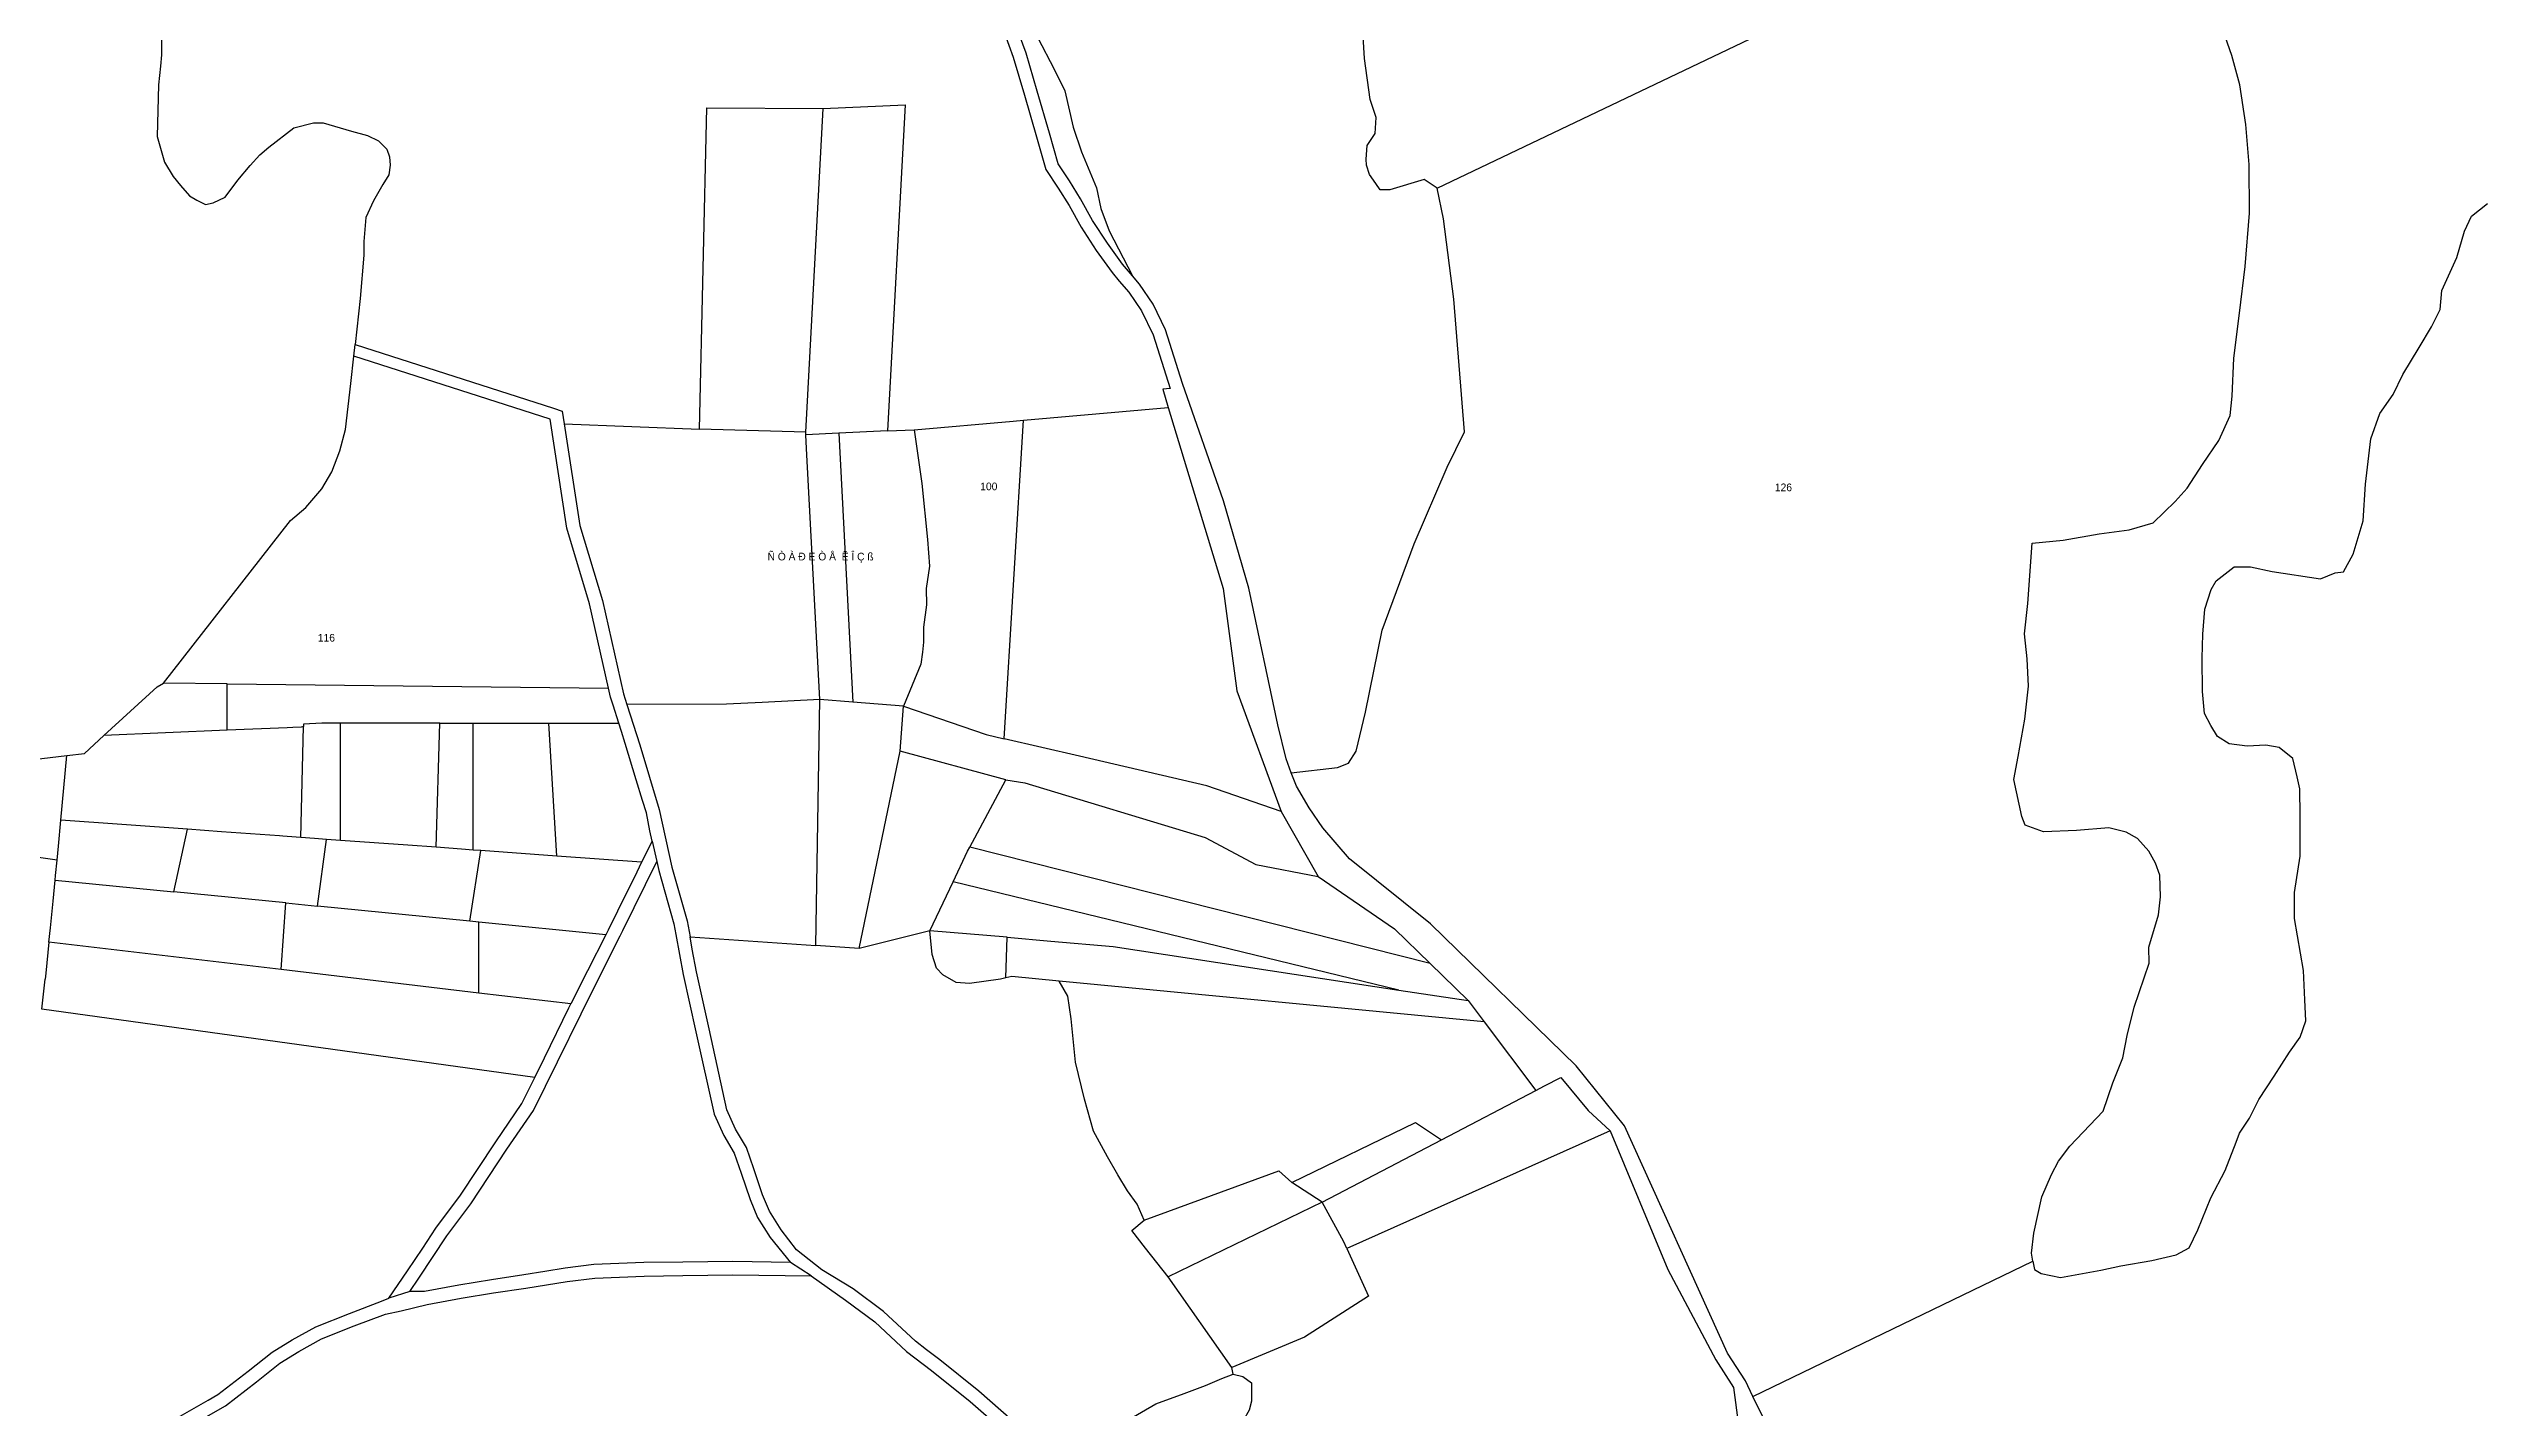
# Model space of a CAD drawing. Header units: metres. Extents: x 1082 to 7276, y 13258 to 20635.
# Drawn here: x 5395 to 6030, y 18312 to 18666 of the extents above; entities that cross this region are included whole.
import ezdxf

# ---------------------------------------------------------------- set-up
doc = ezdxf.new("R2010")
doc.units = ezdxf.units.M

msp = doc.modelspace()

# ---------------------------------------------------------------- linework, layer by layer
at = {"layer": '146'}
for points in [[(5677.51, 18606.471), (5674.95, 18609.461), (5671, 18614.99), (5667.15, 18620.92), (5664.01, 18626.539), (5661.09, 18631.221), (5658.2, 18635.65), (5655.88, 18643.66), (5652.71, 18654.56), (5649.79, 18664.5), (5646.4, 18673.859), (5643.97, 18683.471), (5640.74, 18690.029), (5636.06, 18699.33), (5630.05, 18710.051), (5622.17, 18729.039), (5609.28, 18766.19), (5608.21, 18774.34), (5606.01, 18777.57), (5602.48, 18790.221), (5599.87, 18799.31), (5598.46, 18804.199), (5594.95, 18820.15)], [(5604.36, 18770.609), (5605.92, 18765.211), (5618.89, 18727.82), (5626.9, 18708.51), (5632.97, 18697.69), (5637.6, 18688.471), (5640.67, 18682.26), (5643.05, 18672.84), (5646.47, 18663.41), (5649.36, 18653.58), (5652.51, 18642.68), (5654.99, 18634.17), (5658.14, 18629.34), (5661, 18624.76), (5664.15, 18619.109), (5668.1, 18613.019), (5672.19, 18607.289), (5674.09, 18605.08), (5676.58, 18602.18), (5679.84, 18597.369), (5682.88, 18591.08), (5687.33, 18577.08), (5685.39, 18576.881), (5686.83, 18572.109)], [(5756.92, 18629.279), (5874.28, 18685.4), (5900.4, 18698.029), (5944.54, 18719.4)], [(5912.07, 18349.69), (5911.69, 18351.779), (5912.3, 18356.92), (5914.41, 18366.44), (5916.9, 18372.211), (5918.77, 18375.721), (5921.64, 18379.6), (5925.13, 18383.24), (5930.38, 18388.76), (5932.87, 18396.16), (5935.48, 18402.67), (5936.59, 18408.44), (5938.45, 18415.83), (5942.3, 18427.359), (5942.29, 18431.49), (5944.77, 18439.891), (5945.26, 18444.65), (5945.12, 18450.289), (5943.99, 18453.42), (5942.22, 18456.551), (5939.34, 18459.801), (5936.33, 18461.42), (5931.81, 18462.551), (5923.43, 18461.91), (5914.79, 18461.519), (5910.02, 18463.269), (5909.14, 18465.519), (5907.11, 18475.16), (5908.22, 18481.18), (5909.95, 18490.949), (5910.93, 18499.471), (5910.53, 18506.609), (5909.89, 18513.119), (5910.75, 18521.019), (5911.83, 18536.801), (5919.97, 18537.56), (5929.36, 18539.211), (5937.12, 18540.221), (5943.38, 18542.109), (5949.12, 18547.619), (5952.25, 18551.141), (5956.24, 18557.279), (5960.48, 18563.551), (5963.47, 18570.07), (5963.95, 18575.08), (5964.43, 18584.981), (5965.9, 18596.75), (5967.37, 18608.91), (5968.46, 18622.81), (5968.43, 18635.461), (5967.52, 18645.859), (5965.99, 18656.25), (5963.85, 18663.891), (5958.17, 18680.289)], [(5424.57, 18669.539), (5424.58, 18664.029), (5424.34, 18661.141), (5423.85, 18656.26), (5423.51, 18642.731), (5425.41, 18636.09), (5427.67, 18632.34), (5429.56, 18629.961), (5431.94, 18627.33), (5433.83, 18626.211), (5436.08, 18625.08), (5438.09, 18625.461), (5441.21, 18626.971), (5444.46, 18631.359), (5447.7, 18635.25), (5450.2, 18638.01), (5452.57, 18640.01), (5459.07, 18645.029), (5464.21, 18646.289), (5466.71, 18646.301), (5474.1, 18644.18), (5478.24, 18643.06), (5481.12, 18641.68), (5483.26, 18639.43), (5484.02, 18637.43), (5484.15, 18635.301), (5483.78, 18632.789), (5482.28, 18630.279), (5479.79, 18626.019), (5477.8, 18621.631), (5477.31, 18615.369), (5477.32, 18611.859), (5476.35, 18600.59), (5475.02, 18588.59)], [(5652.88, 18668.471), (5657.15, 18660.34), (5659.92, 18654.711), (5662.08, 18645.19), (5664.22, 18638.801), (5668.13, 18629.41), (5669.27, 18624.029), (5671.42, 18618.141), (5677.51, 18606.471)], [(5756.92, 18629.279), (5753.54, 18631.529), (5744.53, 18628.891), (5742.02, 18628.891), (5740.89, 18630.51), (5739.26, 18632.891), (5738.5, 18635.269), (5738.37, 18636.9), (5738.61, 18640.41), (5740.73, 18643.539), (5740.97, 18647.68), (5739.46, 18652.43), (5737.92, 18663.08), (5737.53, 18670.34)], [(5564.71, 18566.51), (5566.66, 18650.269), (5596.97, 18650.039)], [(5592.43, 18565.67), (5596.97, 18650.039)], [(5596.97, 18650.039), (5618.32, 18651.029), (5613.75, 18566.039)], [(5718.9, 18476.93), (5730.9, 18478.301), (5733.77, 18479.43), (5735.77, 18482.57), (5738.25, 18492.721), (5742.57, 18514.15), (5750.91, 18536.58), (5759.49, 18556.631), (5763.98, 18565.779), (5761.26, 18600.35), (5758.57, 18621.269), (5756.92, 18629.279)], [(5912.07, 18349.69), (5912.46, 18347.519), (5914.21, 18346.4), (5919.22, 18345.4), (5929.74, 18347.301), (5934.99, 18348.43), (5943.01, 18349.82), (5949.39, 18351.33), (5952.77, 18353.09), (5955.01, 18357.85), (5958.37, 18366.131), (5962.11, 18373.269), (5964.97, 18380.67), (5965.84, 18383.051), (5968.46, 18386.94), (5970.95, 18391.82), (5974.94, 18397.84), (5978.93, 18404.109), (5981.68, 18408), (5983.17, 18412.26), (5982.9, 18417.769), (5982.51, 18425.41), (5980.22, 18438.94), (5980.2, 18445.699), (5981.68, 18455.221), (5981.65, 18465.75), (5981.63, 18472.76), (5980.87, 18475.891), (5979.73, 18480.65), (5976.22, 18483.529), (5972.71, 18484.15), (5967.83, 18483.891), (5963.19, 18484.51), (5960.18, 18486.391), (5958.42, 18489.26), (5956.78, 18492.391), (5956.27, 18498.15), (5956.12, 18506.801), (5956.35, 18513.06), (5956.84, 18519.58), (5958.45, 18524.711), (5959.82, 18526.971), (5964.45, 18530.609), (5968.7, 18530.619), (5974.34, 18529.369), (5987, 18527.51), (5990.75, 18529.019), (5993, 18529.269), (5995.5, 18533.91), (5998.1, 18542.56), (5998.7, 18552.199), (6000.05, 18563.981), (6002.41, 18570.619), (6005.91, 18575.51), (6008.4, 18580.779), (6012.64, 18587.801), (6015.88, 18593.19), (6018.12, 18597.699), (6018.61, 18602.59), (6022.47, 18611.24), (6024.45, 18618.131), (6026.32, 18622.01), (6030.45, 18625.279)], [(5718.9, 18476.93), (5717.54, 18480.551), (5715.42, 18489.44), (5707.8, 18525.039), (5701.2, 18547.81), (5690.59, 18578.381), (5686.14, 18592.381), (5682.88, 18599.109), (5679.36, 18604.31), (5677.51, 18606.471)], [(5425.15, 18500.269), (5458.19, 18542.68), (5462.21, 18546.08), (5466.33, 18550.971), (5468.95, 18555.359), (5471.07, 18560.869), (5472.56, 18566.381), (5473.9, 18578.41), (5474.69, 18585.539)], [(5474.69, 18585.539), (5475.02, 18588.59)], [(5541.03, 18498.99), (5536.1, 18520.93), (5530.15, 18540.65), (5525.81, 18569.1), (5474.69, 18585.539)], [(5475.02, 18588.59), (5526.72, 18571.949), (5528.93, 18571.199), (5529.53, 18567.9)], [(5649.17, 18568.84), (5686.83, 18572.109)], [(5686.83, 18572.109), (5701.16, 18524.93), (5704.72, 18498.31), (5716.23, 18466.84)], [(5529.53, 18567.9), (5564.71, 18566.51)], [(5529.53, 18567.9), (5533.57, 18541.42), (5539.49, 18521.82), (5544.93, 18497.539), (5545.83, 18494.74)], [(5592.43, 18565.67), (5564.71, 18566.51)], [(5592.4, 18565.019), (5592.43, 18565.67)], [(5613.75, 18566.039), (5601.06, 18565.43)], [(5613.75, 18566.039), (5620.64, 18566.359)], [(5620.64, 18566.359), (5622.62, 18552.31), (5624.17, 18537.779), (5624.68, 18530.769), (5623.82, 18525.01), (5623.83, 18520.75), (5623.1, 18514.859), (5623.11, 18510.971), (5622.86, 18508.34), (5622.37, 18505.211), (5617.88, 18494.269)], [(5620.64, 18566.359), (5646.42, 18568.6), (5649.17, 18568.84)], [(5644.13, 18485.801), (5649.17, 18568.84)], [(5601.06, 18565.43), (5592.4, 18565.019)], [(5596.09, 18496.01), (5592.59, 18561.481), (5592.4, 18565.019)], [(5601.06, 18565.43), (5604.69, 18495.32)], [(5409.63, 18486.65), (5423.44, 18499.35), (5425.15, 18500.269)], [(5441.7, 18500.08), (5425.15, 18500.269)], [(5441.7, 18488.019), (5441.7, 18500.08)], [(5441.7, 18500.08), (5541.03, 18498.99)], [(5543.73, 18489.859), (5542.22, 18494.551), (5541.56, 18496.631), (5541.03, 18498.99)], [(5596.09, 18496.01), (5581.07, 18495.26), (5571.77, 18494.801), (5545.83, 18494.74)], [(5595.04, 18431.94), (5596.09, 18496.01)], [(5604.69, 18495.32), (5596.09, 18496.01)], [(5471.22, 18489.859), (5466.35, 18489.859), (5461.62, 18489.6), (5461.61, 18489.01)], [(5497.13, 18489.859), (5471.22, 18489.859)], [(5471.22, 18459.33), (5471.22, 18489.859)], [(5496.17, 18457.51), (5497.13, 18489.859)], [(5497.13, 18489.859), (5505.82, 18489.859)], [(5505.82, 18489.859), (5525.54, 18489.859)], [(5505.82, 18456.81), (5505.82, 18489.859)], [(5525.54, 18489.859), (5543.73, 18489.859)], [(5527.54, 18455.221), (5525.54, 18489.859)], [(5552.38, 18459.09), (5551.83, 18461.85), (5550.9, 18466.471), (5549.93, 18469.68), (5548.28, 18475.131), (5545.41, 18484.6), (5544.42, 18487.67), (5543.73, 18489.859)], [(5545.83, 18494.74), (5549.21, 18484.211), (5554.28, 18467.35), (5557.58, 18452.31), (5561.51, 18438.381), (5562.28, 18434.16)], [(5617.88, 18494.269), (5604.69, 18495.32)], [(5616.97, 18482.59), (5617.88, 18494.269)], [(5617.88, 18494.269), (5639.4, 18486.9), (5644.13, 18485.801)], [(5399.95, 18481.43), (5404.55, 18481.981), (5409.63, 18486.65)], [(5441.7, 18488.019), (5409.63, 18486.65)], [(5461.61, 18489.01), (5460.98, 18488.85), (5458.8, 18488.76), (5457.33, 18488.69), (5441.7, 18488.019)], [(5460.91, 18460.08), (5461.61, 18489.01)], [(5716.23, 18466.84), (5696.88, 18473.529), (5663.7, 18481.25), (5644.13, 18485.801)], [(5377.32, 18479.769), (5381.81, 18479.24), (5399.95, 18481.43)], [(5398.38, 18464.631), (5399.95, 18481.43)], [(5606.31, 18431.18), (5616.97, 18482.59)], [(5644.53, 18475.08), (5616.97, 18482.59)], [(5839.14, 18314.391), (5837.17, 18318.471), (5832.49, 18325.67), (5805.7, 18384.9), (5793.11, 18400.551), (5755.12, 18437.529), (5734.06, 18454.519), (5727.07, 18462.58), (5723.52, 18467.83), (5720.22, 18473.41), (5718.9, 18476.93)], [(5635.15, 18457.551), (5644.53, 18475.08)], [(5644.53, 18475.08), (5649.52, 18474.33), (5696.48, 18460.07), (5709.65, 18453.051), (5725.85, 18449.891)], [(5397.41, 18454.18), (5397.74, 18457.779), (5398.38, 18464.631)], [(5431.36, 18462.231), (5398.38, 18464.631)], [(5716.23, 18466.84), (5725.85, 18449.891)], [(5427.81, 18445.91), (5431.36, 18462.231)], [(5460.91, 18460.08), (5457.37, 18460.33), (5456.18, 18460.42), (5455.36, 18460.481), (5440.28, 18461.58), (5431.36, 18462.231)], [(5467.57, 18459.59), (5464.46, 18459.82), (5460.91, 18460.08)], [(5465.22, 18442.19), (5467.57, 18459.59)], [(5471.22, 18459.33), (5467.57, 18459.59)], [(5496.17, 18457.51), (5488.74, 18458.051), (5471.22, 18459.33)], [(5552.38, 18459.09), (5549.67, 18453.609)], [(5552.38, 18459.09), (5553.67, 18453.801)], [(5397.41, 18454.18), (5387.05, 18455.66)], [(5396.93, 18448.981), (5397.04, 18450.211), (5397.41, 18454.18)], [(5489.26, 18341.76), (5491.62, 18345.211), (5498.96, 18356.221), (5505.2, 18364.619), (5514.57, 18378.82), (5521.5, 18388.94), (5527.78, 18401.59), (5533.88, 18414.119), (5539.26, 18424.801), (5544.1, 18434.42), (5544.79, 18435.83), (5553.67, 18453.801)], [(5505.82, 18456.81), (5502.78, 18457.029), (5496.17, 18457.51)], [(5504.96, 18438.25), (5507.82, 18456.66)], [(5507.82, 18456.66), (5505.82, 18456.81)], [(5527.54, 18455.221), (5507.82, 18456.66)], [(5549.67, 18453.609), (5527.54, 18455.221)], [(5549.67, 18453.609), (5547.77, 18449.76), (5545.84, 18445.84), (5540.93, 18435.92), (5540.34, 18434.731)], [(5553.67, 18453.801), (5554.19, 18451.461), (5558.1, 18437.59), (5558.6, 18434.83), (5560.51, 18424.359), (5563.81, 18409.43), (5568.54, 18387.961), (5571.04, 18382.449), (5573.77, 18377.76), (5575.6, 18372.551), (5577.9, 18365.74), (5579.86, 18361.039), (5583.12, 18355.85), (5588.42, 18349.32)], [(5630.78, 18448.481), (5634.58, 18456.471), (5635.15, 18457.551)], [(5755.02, 18427.231), (5635.15, 18457.551)], [(5395.29, 18432.82), (5395.68, 18436.519), (5396.41, 18443.44), (5396.93, 18448.981)], [(5396.93, 18448.981), (5427.81, 18445.91)], [(5457.02, 18443.01), (5427.81, 18445.91)], [(5624.74, 18435.779), (5630.78, 18448.481)], [(5746.87, 18420.32), (5630.78, 18448.481)], [(5725.85, 18449.891), (5745.74, 18436.301), (5755.02, 18427.231)], [(5455.79, 18425.641), (5457.02, 18443.01)], [(5457.02, 18443.01), (5465.22, 18442.19)], [(5504.96, 18438.25), (5465.22, 18442.19)], [(5395.29, 18432.82), (5394.44, 18424.699), (5394.28, 18423.19)], [(5455.79, 18425.641), (5395.29, 18432.82)], [(5507.25, 18438.019), (5504.96, 18438.25)], [(5507.25, 18419.529), (5507.25, 18438.019)], [(5540.34, 18434.731), (5507.25, 18438.019)], [(5540.34, 18434.731), (5535.59, 18425.289), (5531.26, 18416.69)], [(5562.28, 18434.16), (5595.04, 18431.94)], [(5651.68, 18301.35), (5648.92, 18305.721), (5637.53, 18315.789), (5627.31, 18323.961), (5623.9, 18326.56), (5620.97, 18328.789), (5612.67, 18336.56), (5604.75, 18342.41), (5596.61, 18347.4), (5589.97, 18352.58), (5586.01, 18357.84), (5582.98, 18362.66), (5581.17, 18366.971), (5578.91, 18373.69), (5576.96, 18379.24), (5574.15, 18384.06), (5571.87, 18389.07), (5567.22, 18410.18), (5563.94, 18425.051), (5562.86, 18430.971), (5562.28, 18434.16)], [(5624.74, 18435.779), (5606.31, 18431.18)], [(5644.88, 18434.06), (5624.74, 18435.779)], [(5644.54, 18423.5), (5643.13, 18423.19), (5635.11, 18422.051), (5631.61, 18422.301), (5628.1, 18424.301), (5626.46, 18426.051), (5625.33, 18429.551), (5624.74, 18435.779)], [(5644.54, 18423.5), (5644.88, 18434.06)], [(5644.88, 18434.06), (5656.27, 18433.08), (5672.52, 18431.69), (5746.87, 18420.32)], [(5606.31, 18431.18), (5595.04, 18431.94)], [(5755.02, 18427.231), (5764.92, 18417.57)], [(5521.84, 18397.49), (5393.46, 18415.359), (5394.28, 18423.19)], [(5507.25, 18419.529), (5455.79, 18425.641)], [(5531.26, 18416.69), (5507.25, 18419.529)], [(5658.45, 18422.65), (5646.08, 18423.84), (5644.54, 18423.5)], [(5680.61, 18360.359), (5678.72, 18364.49), (5676.21, 18367.99), (5673.69, 18372.119), (5671.05, 18376.881), (5667.4, 18383.51), (5665, 18391.9), (5662.72, 18401.551), (5661.56, 18412.82), (5660.67, 18418.699), (5658.45, 18422.65)], [(5769.11, 18412.029), (5658.45, 18422.65)], [(5746.87, 18420.32), (5764.92, 18417.57)], [(5521.84, 18397.49), (5524.38, 18402.609), (5530.75, 18415.67), (5531.26, 18416.69)], [(5764.92, 18417.57), (5769.11, 18412.029)], [(5769.11, 18412.029), (5782.62, 18394.15)], [(5483.83, 18340.01), (5488.72, 18347.17), (5492.65, 18353.07), (5496.09, 18358.231), (5501.23, 18365.15), (5502.33, 18366.631), (5511.67, 18380.769), (5518.47, 18390.711), (5521.84, 18397.49)], [(5757.99, 18381.279), (5782.62, 18394.15)], [(5782.62, 18394.15), (5784.87, 18395.32), (5789.12, 18397.539), (5796.2, 18388.91), (5801.98, 18383.631)], [(5718.99, 18370.18), (5751.23, 18385.76), (5757.99, 18381.279)], [(5801.98, 18383.631), (5733.37, 18352.981)], [(5801.98, 18383.631), (5816.99, 18347.461), (5829.45, 18323.93), (5834.11, 18316.74), (5835.41, 18306.881)], [(5726.94, 18365.06), (5757.99, 18381.279)], [(5680.61, 18360.359), (5715.63, 18373.16), (5718.99, 18370.18)], [(5726.94, 18365.06), (5718.99, 18370.18)], [(5726.94, 18365.06), (5686.86, 18345.56)], [(5733.37, 18352.981), (5732.58, 18354.721), (5726.94, 18365.06)], [(5686.86, 18345.56), (5680.94, 18353.08), (5677.37, 18357.619), (5680.61, 18360.359)], [(5733.37, 18352.981), (5738.98, 18340.519), (5722.31, 18329.891), (5703.42, 18321.949)], [(5839.14, 18314.391), (5912.07, 18349.69)], [(5395.19, 18278.211), (5400.58, 18282.65), (5412.85, 18290.699), (5425.39, 18301.66), (5431.38, 18306.32), (5441.25, 18311.971), (5449.36, 18318.199), (5455.41, 18323.029), (5460.42, 18326.1), (5466.29, 18329.42), (5474.8, 18332.76), (5482.92, 18335.85), (5487.07, 18336.711), (5493.81, 18338.35), (5502.63, 18339.971), (5511.11, 18341.359), (5519.5, 18342.619), (5530.25, 18344.391), (5537.52, 18345.26), (5550.32, 18345.779), (5560.44, 18345.92), (5573.44, 18346.06), (5593.82, 18345.84)], [(5588.42, 18349.32), (5573.44, 18349.56), (5560.4, 18349.42), (5550.23, 18349.279), (5537.24, 18348.75), (5529.74, 18347.85), (5524.5, 18346.99), (5518.95, 18346.08), (5510.57, 18344.82), (5502.03, 18343.42), (5493.07, 18341.769), (5489.26, 18341.76)], [(5593.82, 18345.84), (5588.42, 18349.32)], [(5593.82, 18345.84), (5602.78, 18339.51), (5610.43, 18333.859), (5618.7, 18326.119), (5625.16, 18321.199), (5635.27, 18313.109), (5646.23, 18303.42), (5651.25, 18295.49), (5655.15, 18289.49), (5657.41, 18285.859), (5658.96, 18283.461)], [(5703.42, 18321.949), (5686.86, 18345.56)], [(5342, 18201.891), (5347.97, 18213.18), (5353.46, 18222.83), (5360.69, 18236.51), (5368.41, 18249.619), (5377.9, 18259.779), (5381.73, 18266.369), (5387.03, 18272.961), (5392.63, 18280.631), (5398.49, 18285.471), (5410.73, 18293.49), (5423.17, 18304.359), (5429.43, 18309.231), (5436.78, 18313.44), (5439.31, 18314.891), (5447.2, 18320.949), (5453.4, 18325.91), (5458.64, 18329.119), (5464.78, 18332.58), (5473.54, 18336.029), (5481.93, 18339.221), (5483.83, 18340.01)], [(5489.26, 18341.76), (5483.83, 18340.01)], [(5651.68, 18301.35), (5665.48, 18303.721), (5676.12, 18308.119), (5683.62, 18312.51), (5691, 18315.15), (5696.5, 18317.289), (5700.76, 18319.051), (5703.71, 18320.19)], [(5703.71, 18320.19), (5706.27, 18319.56), (5708.53, 18317.93), (5708.53, 18315.93), (5708.54, 18313.17), (5707.92, 18310.789), (5704.93, 18305.65), (5700.43, 18300.26), (5697.99, 18298.07)], [(5703.71, 18320.19), (5703.42, 18321.949)], [(5841.85, 18308.769), (5839.14, 18314.391)]]:
    msp.add_lwpolyline(points, dxfattribs=at)

# ---------------------------------------------------------------- texts
at = {"layer": 'TEXT25'}
for s, p in [('100', (5637.87, 18550.58)), ('126', (5844.85, 18550.32)), ('Ñ Ò À Ð È Ò Å  Ë Î Ç ß', (5582.46, 18532.289)), ('116', (5465.33, 18511.131))]:
    msp.add_text(s, height=2, dxfattribs=at).set_placement(p)

doc.saveas('drawing.dxf')
